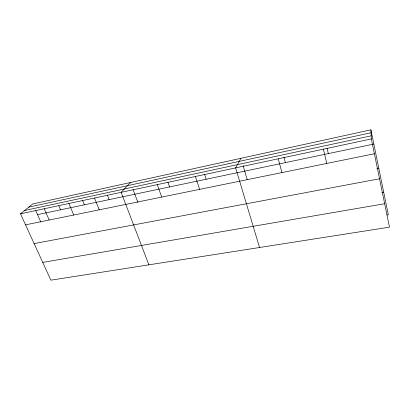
<?xml version="1.0" encoding="UTF-8"?>
<svg xmlns="http://www.w3.org/2000/svg" width="410" height="410" viewBox="0 0 410 410"><rect width="100%" height="100%" fill="white"/><g stroke="black" fill="none" stroke-linecap="round" stroke-linejoin="round"><path stroke-width="0.61" d="M240.916 158.316L235.637 167.89L259.545 247.507M130.452 182.532L121.145 192.331L148.897 264.829M370.906 129.826L371.337 138.928L389.5 227.16L50.871 280.173L20.5 213.815L32.749 203.944L370.906 129.826L388.316 214.768L387.06 214.973M28.808 207.122L371.045 132.737M24.641 210.479L371.188 135.828M20.5 213.815L371.337 138.928M37.525 214.65L373.823 144.053M25.548 224.839L374.386 153.74M376.887 168.5L378.758 168.136M34.122 243.581L379.542 178.78M381.807 192.505L383.683 192.167M42.732 262.39L384.677 203.729M35.516 210.145L40.831 222.051M44.229 208.746L49.185 220.021M58.799 205.794L60.526 209.823M68.875 203.488L73.733 215.014M82.441 200.111L84.378 204.815M94.495 198.02L99.24 209.817M107.328 195.047L109.127 199.619M133.076 189.548L137.883 202.407M157.266 184.618L161.709 197.087M167.905 182.107L169.586 186.929M195.375 176.484L199.608 189.364M204.636 174.511L206.163 179.252M243.079 165.655L247.199 179.631M278.241 158.798L281.962 172.579M283.92 157.194L285.37 162.621M323.393 149.158L326.801 163.436M327.072 148.225L328.343 153.601"/></g></svg>
